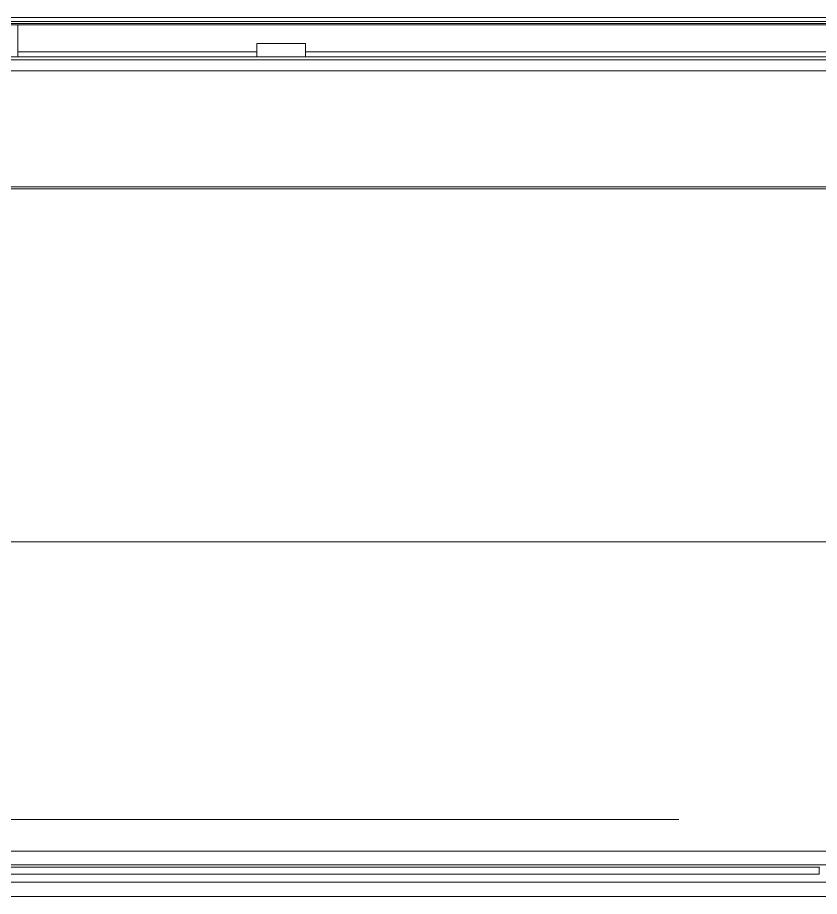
# Model space of a CAD drawing. Header units: millimetres. Extents: x 70151 to 230897, y 35202 to 113211.
# Drawn here: x 179114.6 to 179171.2, y 69091.2 to 69153.3 of the extents above; entities that cross this region are included whole.
import ezdxf

# ---------------------------------------------------------------- set-up
doc = ezdxf.new("R2010")
doc.units = ezdxf.units.MM
doc.header["$LTSCALE"] = 50
doc.layers.add('2-con', color=2, linetype='Continuous')
doc.layers.add('mark-B', color=2, linetype='Continuous', lineweight=20)

# ---------------------------------------------------------------- blocks, each defined once
blk = doc.blocks.new('무풍1WAY 대형')
at = {"layer": 'mark-B'}
for p, q in [((-516.282, -333.28), (-270.406, -333.28)), ((-270.381, -333.778), (-516.307, -333.778)), ((-116.063, -337.154), (-506.369, -337.154)), ((-542.989, -391.427), (-479.979, -391.427)), ((-542.989, -391.427), (-479.979, -391.427)), ((-539.751, -391.078), (539.721, -391.078)), ((-479.979, -391.078), (-479.979, -391.999)), ((-479.979, -391.078), (-479.979, -391.999)), ((-476.551, -391.078), (-476.551, -391.999)), ((-476.551, -391.078), (-476.551, -391.999)), ((-476.551, -391.427), (-459.662, -391.427)), ((-476.551, -391.427), (-459.662, -391.427)), ((-459.663, -391.078), (-459.663, -393.326)), ((-479.979, -391.999), (-476.551, -391.999)), ((-479.979, -391.999), (-476.551, -391.999))]:
    blk.add_line(p, q, dxfattribs=at)
for points, degree in [([(-519.69, -331.709), (-490.529, -331.709), (-461.369, -331.71), (-432.208, -331.71)], 3), ([(-535.905, -356.775), (-392.784, -356.775), (-249.664, -356.775), (-106.543, -356.775)], 3), ([(-539.594, -390.852), (-269.791, -390.85), (0.012, -390.851)], 2)]:
    blk.add_open_spline(points, degree=degree, dxfattribs=at)
for points, knots in [([(-432.208, -332.721), (-448.155, -332.721), (-477.314, -332.721), (-506.476, -332.721), (-519.69, -332.721)], [0, 0, 0, 0, 0.546899, 1, 1, 1, 1]), ([(-516.307, -333.778), (-516.305, -333.777), (-516.304, -333.773), (-516.301, -333.763), (-516.3, -333.759), (-516.299, -333.749), (-516.298, -333.744), (-516.296, -333.725), (-516.294, -333.709), (-516.292, -333.682), (-516.292, -333.672), (-516.29, -333.651), (-516.29, -333.64), (-516.288, -333.606), (-516.287, -333.581), (-516.286, -333.541), (-516.285, -333.527), (-516.284, -333.498), (-516.284, -333.469), (-516.283, -333.439), (-516.283, -333.408), (-516.283, -333.392), (-516.282, -333.344), (-516.282, -333.312), (-516.282, -333.28)], [0, 0, 0, 0, 0.125, 0.125, 0.1875, 0.1875, 0.25, 0.25, 0.375, 0.375, 0.4375, 0.4375, 0.5, 0.5, 0.625, 0.625, 0.6875, 0.6875, 0.75, 0.8125, 0.8125, 0.875, 0.875, 1, 1, 1, 1]), ([(-552.038, -333.936), (-546.287, -333.936), (-540.537, -333.936), (-529.036, -333.936), (-523.285, -333.936), (-506.034, -333.936), (-494.533, -333.936), (-460.029, -333.936), (-437.027, -333.936), (-368.021, -333.936), (-322.017, -333.936), (-184.004, -333.936), (-91.996, -333.936), (0.012, -333.936)], [0, 0, 0, 0, 0.03125, 0.03125, 0.0625, 0.0625, 0.125, 0.125, 0.25, 0.25, 0.5, 0.5, 1, 1, 1, 1]), ([(0.012, -334.913), (-91.996, -334.913), (-184.004, -334.913), (-322.017, -334.913), (-368.021, -334.913), (-437.027, -334.913), (-460.029, -334.913), (-494.533, -334.913), (-506.034, -334.913), (-523.285, -334.913), (-529.036, -334.913), (-540.537, -334.913), (-546.287, -334.912), (-552.038, -334.913)], [0, 0, 0, 0, 0.5, 0.5, 0.75, 0.75, 0.875, 0.875, 0.9375, 0.9375, 0.96875, 0.96875, 1, 1, 1, 1]), ([(-532.792, -381.746), (-443.991, -381.746), (-355.191, -381.746), (-177.589, -381.746), (-88.788, -381.746), (0.012, -381.746)], [0, 0, 0, 0, 0.5, 0.5, 1, 1, 1, 1]), ([(0.012, -381.867), (-6.577, -381.867), (-13.166, -381.867), (-46.113, -381.867), (-72.471, -381.867), (-151.543, -381.867), (-204.258, -381.867), (-303.136, -381.867), (-349.299, -381.867), (-402.093, -381.867), (-408.725, -381.867), (-441.719, -381.867), (-468.082, -381.867), (-507.227, -381.867), (-520.01, -381.867), (-532.792, -381.867)], [0, 0, 0, 0, 0.037102, 0.037102, 0.18551, 0.18551, 0.482327, 0.482327, 0.74225, 0.74225, 0.77959, 0.77959, 0.928027, 0.928027, 1, 1, 1, 1]), ([(-533.95, -390.086), (-533.286, -390.086), (-532.622, -390.086), (-529.303, -390.086), (-526.647, -390.086), (-513.369, -390.086), (-502.747, -390.086), (-449.635, -390.086), (-407.145, -390.086), (-303.878, -390.086), (-243.1, -390.086), (-174.308, -390.086), (-166.295, -390.086), (-131.919, -390.086), (-105.556, -390.086), (-52.792, -390.086), (-26.39, -390.086), (0.012, -390.086)], [0, 0, 0, 0, 0.00373, 0.00373, 0.01865, 0.01865, 0.07833, 0.07833, 0.317053, 0.317053, 0.658526, 0.658526, 0.703548, 0.703548, 0.851663, 0.851663, 1, 1, 1, 1]), ([(-539.545, -393.326), (-538.14, -393.325), (-536.735, -393.325), (-533.925, -393.325), (-532.519, -393.325), (-528.304, -393.325), (-525.494, -393.325), (-517.063, -393.325), (-511.443, -393.325), (-494.582, -393.325), (-460.859, -393.325), (-382.174, -393.325), (-314.729, -393.325), (-179.84, -393.325), (-89.914, -393.325), (0.012, -393.325)], [0, 0, 0, 0, 0.007812, 0.007812, 0.015625, 0.015625, 0.03125, 0.03125, 0.0625, 0.0625, 0.125, 0.25, 0.5, 0.5, 1, 1, 1, 1]), ([(0.012, -393.414), (-89.914, -393.414), (-224.803, -393.414), (-382.174, -393.414), (-460.86, -393.414), (-494.582, -393.414), (-511.443, -393.414), (-517.063, -393.414), (-525.494, -393.414), (-528.304, -393.414), (-532.52, -393.414), (-533.925, -393.414), (-536.735, -393.414), (-538.14, -393.415), (-539.545, -393.415)], [0, 0, 0, 0, 0.5, 0.75, 0.875, 0.9375, 0.9375, 0.96875, 0.96875, 0.984375, 0.984375, 0.992188, 0.992188, 1, 1, 1, 1]), ([(-539.545, -393.574), (-539.098, -393.574), (-538.651, -393.574), (-537.656, -393.574), (-537.106, -393.574), (-531.615, -393.574), (-526.673, -393.574), (-519.534, -393.574), (-517.337, -393.574), (-512.944, -393.574), (-510.747, -393.574), (-504.157, -393.574), (-499.764, -393.574), (-493.174, -393.574), (-490.978, -393.574), (-486.584, -393.574), (-484.388, -393.574), (-477.798, -393.574), (-473.405, -393.574), (-466.815, -393.574), (-464.618, -393.574), (-460.225, -393.574), (-458.028, -393.574), (-451.438, -393.574), (-447.045, -393.574), (-440.455, -393.574), (-438.258, -393.574), (-433.865, -393.574), (-431.669, -393.574), (-425.079, -393.574), (-420.685, -393.574), (-414.096, -393.574), (-411.899, -393.574), (-407.506, -393.574), (-405.309, -393.574), (-400.916, -393.574), (-398.719, -393.574), (-392.129, -393.574), (-387.736, -393.574), (-381.146, -393.574), (-378.949, -393.574), (-374.556, -393.574), (-372.36, -393.574), (-365.77, -393.574), (-361.376, -393.574), (-354.787, -393.574), (-352.59, -393.574), (-348.197, -393.574), (-346, -393.574), (-341.966, -393.574), (-340.128, -393.574), (-272.201, -393.574), (-206.112, -393.574), (-104.877, -393.574), (-69.731, -393.574), (-25.798, -393.574), (-17.011, -393.574), (-6.028, -393.574), (-3.832, -393.574), (-1.086, -393.574), (-0.537, -393.574), (0.012, -393.574)], [0, 0, 0, 0, 0.002483, 0.002483, 0.005537, 0.005537, 0.033016, 0.033016, 0.04523, 0.04523, 0.057443, 0.057443, 0.08187, 0.08187, 0.094084, 0.094084, 0.106297, 0.106297, 0.130724, 0.130724, 0.142938, 0.142938, 0.155152, 0.155152, 0.179579, 0.179579, 0.191792, 0.191792, 0.204006, 0.204006, 0.228433, 0.228433, 0.240646, 0.240646, 0.25286, 0.25286, 0.265073, 0.265073, 0.2895, 0.2895, 0.301714, 0.301714, 0.313927, 0.313927, 0.338354, 0.338354, 0.350568, 0.350568, 0.362781, 0.362781, 0.373, 0.373, 0.740463, 0.740463, 0.935879, 0.935879, 0.984733, 0.984733, 0.996947, 0.996947, 1, 1, 1, 1]), ([(0.012, -393.844), (-122.413, -393.844), (-244.838, -393.844), (-409.753, -393.844), (-452.242, -393.844), (-505.354, -393.844), (-515.976, -393.844), (-529.254, -393.844), (-531.91, -393.844), (-535.23, -393.844), (-535.893, -393.844), (-536.888, -393.844), (-537.219, -393.844), (-538.213, -393.844), (-538.877, -393.844), (-539.541, -393.844)], [0, 0, 0, 0, 0.680702, 0.680702, 0.916951, 0.916951, 0.976013, 0.976013, 0.990779, 0.990779, 0.99447, 0.99447, 0.996309, 0.996309, 1, 1, 1, 1])]:
    blk.add_open_spline(points, degree=3, knots=knots, dxfattribs=at)
blk = doc.blocks.new('dpdjzjs')
at = {"layer": 'mark-B', "rotation": 180}
blk.add_blockref('무풍1WAY 대형', (178654.915, 88751.491), dxfattribs=at)

msp = doc.modelspace()

# ---------------------------------------------------------------- block references
at = {"layer": '2-con'}
msp.add_blockref('dpdjzjs', (0, -19992.043), dxfattribs=at)

doc.saveas('drawing.dxf')
